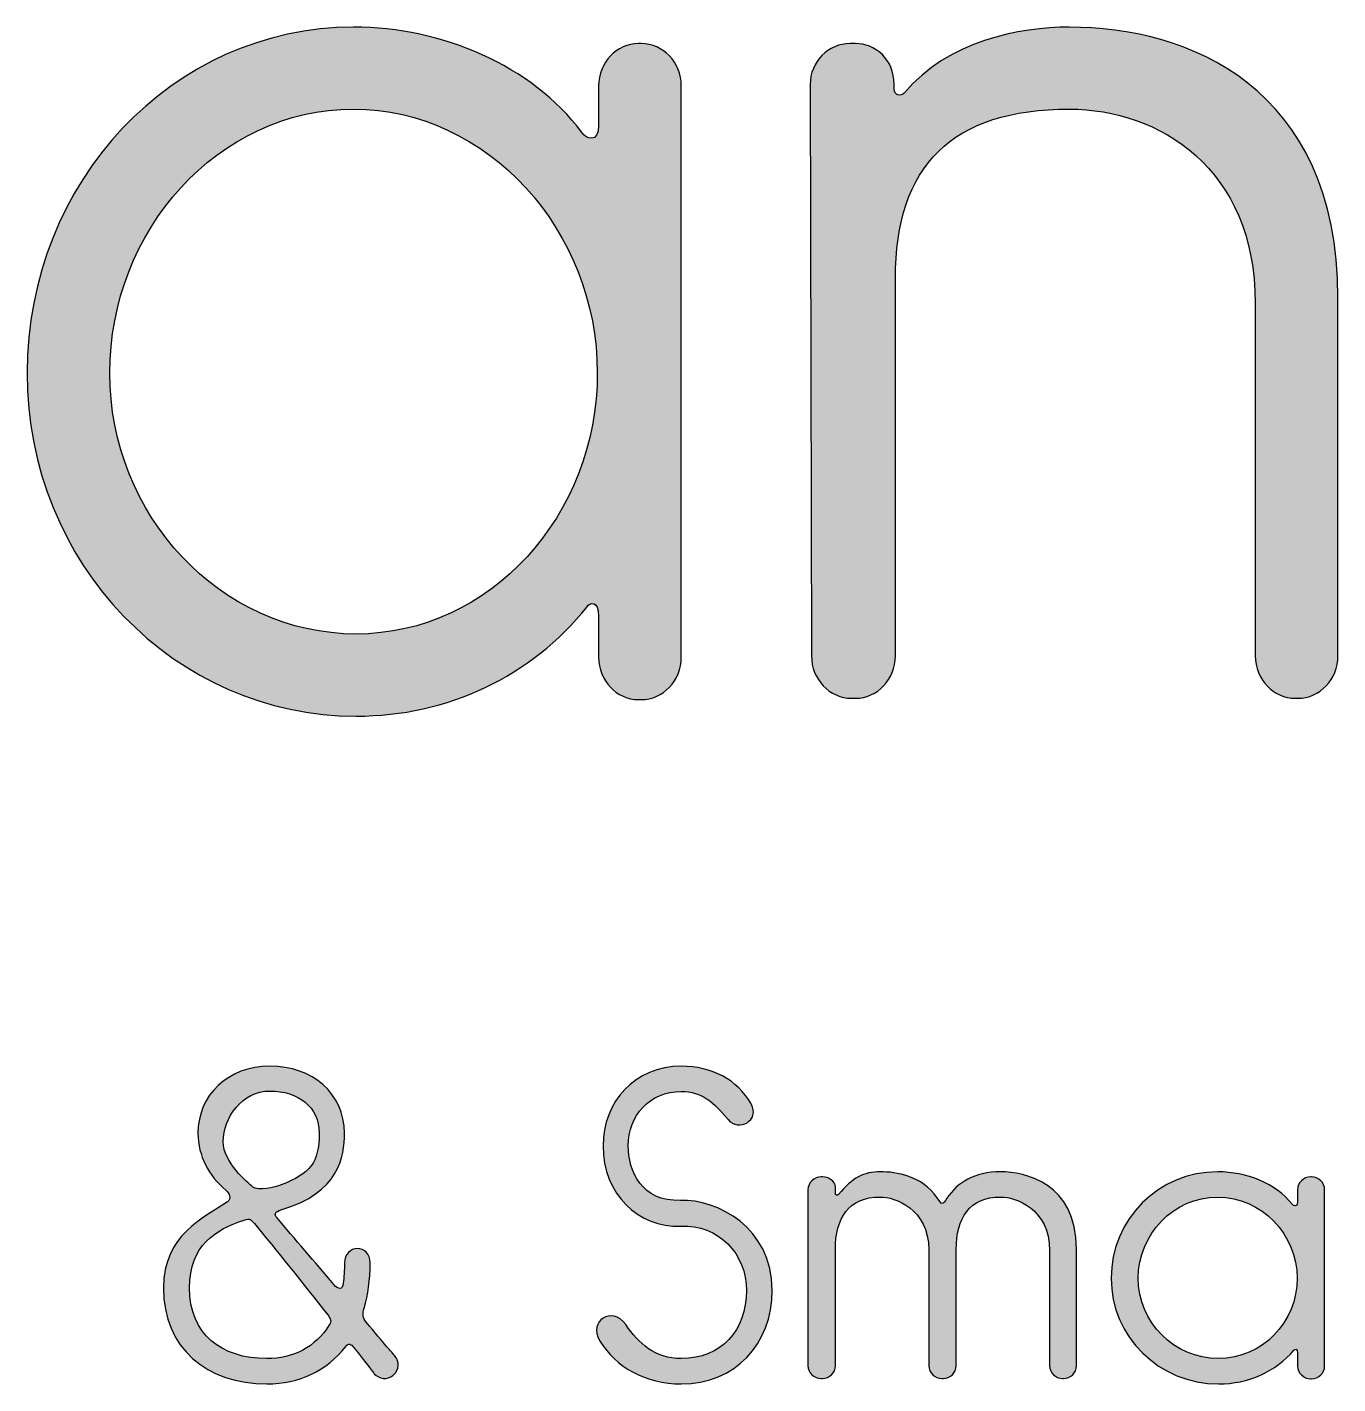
# Model space of a CAD drawing. Extents: x -743 to 1142, y -1188 to 1589.
# Drawn here: x -544.7 to -443.8, y 474.5 to 578.9 of the extents above; entities that cross this region are included whole.
import ezdxf

# ---------------------------------------------------------------- set-up
doc = ezdxf.new("R2010")
doc.units = 0
doc.header["$MEASUREMENT"] = 0
doc.layers.add('LAYER_1', color=7, linetype='CONTINUOUS')

# ---------------------------------------------------------------- blocks, each defined once
blk = doc.blocks.new('BLOCK_21')
at = {"layer": 'LAYER_1'}
h = blk.add_hatch(color=1, dxfattribs=at)
h.dxf.hatch_style = 2
edge = h.paths.add_edge_path()
edge.add_spline(control_points=[(-516.46, 475.2), (-516.46, 475.2), (-516.52, 475.13), (-516.52, 475.13), (-516.94, 474.78), (-517.59, 474.84), (-517.95, 475.26), (-517.95, 475.26), (-518.53, 476.04), (-519.57, 477.33), (-519.7, 477.5), (-519.93, 477.69), (-520.15, 477.37), (-521.58, 475.49), (-523.75, 474.48), (-526.21, 474.48), (-530.84, 474.48), (-534.18, 477.24), (-534.18, 481.87), (-534.18, 485.95), (-531.04, 487.28), (-529.25, 488.51), (-528.93, 488.74), (-529.09, 489.16), (-529.38, 489.39), (-530.68, 490.52), (-531.52, 492.01), (-531.52, 493.79), (-531.52, 496.71), (-529.22, 498.94), (-525.98, 498.94), (-522.74, 498.94), (-520.25, 496.87), (-520.25, 493.79), (-520.25, 492.01), (-520.67, 489.16), (-525.08, 487.9), (-525.63, 487.73), (-525.66, 487.51), (-525.46, 487.28), (-524.1, 485.69), (-522.52, 483.85), (-521.06, 482.13), (-520.7, 481.71), (-520.41, 481.71), (-520.35, 482.23), (-520.28, 482.71), (-520.25, 483.23), (-520.25, 483.78), (-520.25, 485.24), (-518.27, 485.3), (-518.27, 483.78), (-518.27, 482.49), (-518.44, 481.32), (-518.73, 480.31), (-518.86, 479.86), (-518.86, 479.54), (-518.56, 479.21), (-517.27, 477.69), (-516.36, 476.62), (-516.36, 476.62), (-516.01, 476.2), (-516.04, 475.55), (-516.46, 475.2)], knot_values=[0, 0, 0, 0, 1, 1, 1, 2, 2, 2, 3, 3, 3, 4, 4, 4, 5, 5, 5, 6, 6, 6, 7, 7, 7, 8, 8, 8, 9, 9, 9, 10, 10, 10, 11, 11, 11, 12, 12, 12, 13, 13, 13, 14, 14, 14, 15, 15, 15, 16, 16, 16, 17, 17, 17, 18, 18, 18, 19, 19, 19, 20, 20, 20, 21, 21, 21, 21], degree=3, periodic=1)
edge = h.paths.add_edge_path()
edge.add_spline(control_points=[(-521.42, 479.02), (-521.22, 479.31), (-521.29, 479.47), (-521.54, 479.8), (-523.39, 482.13), (-525.56, 484.88), (-527.18, 486.83), (-527.41, 487.12), (-527.54, 487.25), (-527.96, 487.09), (-530.16, 486.37), (-532.17, 485.17), (-532.17, 481.87), (-532.17, 478.34), (-529.77, 476.43), (-526.21, 476.43), (-524.2, 476.43), (-522.48, 477.3), (-521.42, 479.02)], knot_values=[0, 0, 0, 0, 1, 1, 1, 2, 2, 2, 3, 3, 3, 4, 4, 4, 5, 5, 5, 6, 6, 6, 6], degree=3, periodic=1)
edge = h.paths.add_edge_path()
edge.add_spline(control_points=[(-529.58, 493.14), (-529.58, 491.52), (-527.7, 490), (-527.31, 489.64), (-526.89, 489.29), (-525.63, 489.61), (-525.11, 489.81), (-522.91, 490.65), (-522.19, 491.49), (-522.19, 493.79), (-522.19, 495.8), (-523.81, 497.03), (-525.98, 497.03), (-528.12, 497.03), (-529.58, 494.96), (-529.58, 493.14)], knot_values=[0, 0, 0, 0, 1, 1, 1, 2, 2, 2, 3, 3, 3, 4, 4, 4, 5, 5, 5, 5], degree=3, periodic=1)
h = blk.add_hatch(color=1, dxfattribs=at)
h.dxf.hatch_style = 2
edge = h.paths.add_edge_path()
edge.add_spline(control_points=[(-487.33, 481.68), (-487.33, 477.53), (-490.18, 474.48), (-494.33, 474.48), (-497.08, 474.48), (-499.35, 475.75), (-500.61, 477.82), (-501.52, 479.31), (-499.67, 480.54), (-498.6, 479.05), (-497.6, 477.59), (-496.37, 476.43), (-494.33, 476.43), (-491.25, 476.43), (-489.31, 478.6), (-489.31, 481.68), (-489.31, 484.46), (-491.45, 486.79), (-494.39, 486.63), (-497.6, 486.5), (-500.35, 489.06), (-500.35, 492.82), (-500.35, 496.19), (-497.89, 498.94), (-494.33, 498.94), (-491.96, 498.94), (-490.02, 497.91), (-488.95, 496.03), (-488.24, 494.76), (-489.92, 493.86), (-490.73, 494.83), (-491.83, 496.16), (-492.74, 497), (-494.33, 497), (-496.79, 497), (-498.41, 495.12), (-498.41, 492.82), (-498.41, 490.88), (-497.37, 488.48), (-494.39, 488.61), (-491.57, 488.71), (-487.33, 486.53), (-487.33, 481.68)], knot_values=[0, 0, 0, 0, 1, 1, 1, 2, 2, 2, 3, 3, 3, 4, 4, 4, 5, 5, 5, 6, 6, 6, 7, 7, 7, 8, 8, 8, 9, 9, 9, 10, 10, 10, 11, 11, 11, 12, 12, 12, 13, 13, 13, 14, 14, 14, 14], degree=3, periodic=1)
h = blk.add_hatch(color=1, dxfattribs=at)
h.dxf.hatch_style = 2
edge = h.paths.add_edge_path()
edge.add_spline(control_points=[(-463.91, 484.85), (-463.91, 484.85), (-463.91, 475.88), (-463.91, 475.88), (-463.91, 475.33), (-464.36, 474.91), (-464.91, 474.91), (-464.91, 474.91), (-464.98, 474.91), (-464.98, 474.91), (-465.53, 474.91), (-465.98, 475.33), (-465.98, 475.88), (-465.98, 475.88), (-465.98, 484.72), (-465.98, 484.72), (-465.98, 488.02), (-468.64, 488.87), (-469.74, 488.87), (-472.17, 488.87), (-473.17, 487.25), (-473.17, 484.82), (-473.17, 484.43), (-473.17, 475.88), (-473.17, 475.88), (-473.17, 475.33), (-473.63, 474.91), (-474.18, 474.91), (-474.18, 474.91), (-474.27, 474.91), (-474.27, 474.91), (-474.82, 474.91), (-475.28, 475.33), (-475.28, 475.88), (-475.28, 475.88), (-475.28, 484.79), (-475.28, 484.79), (-475.31, 488.02), (-477.93, 488.87), (-479, 488.87), (-481.47, 488.87), (-482.47, 487.25), (-482.47, 484.82), (-482.47, 484.43), (-482.47, 475.88), (-482.47, 475.88), (-482.47, 475.33), (-482.92, 474.91), (-483.47, 474.91), (-483.47, 474.91), (-483.57, 474.91), (-483.57, 474.91), (-484.12, 474.91), (-484.58, 475.33), (-484.58, 475.88), (-484.58, 475.88), (-484.58, 489.42), (-484.58, 489.42), (-484.58, 489.97), (-484.12, 490.42), (-483.57, 490.42), (-483.57, 490.42), (-483.47, 490.42), (-483.47, 490.42), (-482.99, 490.42), (-482.47, 490.1), (-482.47, 489.64), (-482.47, 489.58), (-482.47, 489.22), (-482.47, 489.16), (-482.47, 489), (-482.34, 488.96), (-482.24, 489.06), (-481.14, 490.36), (-480.3, 490.81), (-479, 490.81), (-477.84, 490.81), (-475.8, 490.52), (-474.63, 488.8), (-474.27, 488.25), (-474.21, 488.22), (-473.89, 488.77), (-473.11, 489.97), (-471.78, 490.81), (-469.74, 490.81), (-467.92, 490.81), (-463.91, 489.97), (-463.91, 484.85)], knot_values=[0, 0, 0, 0, 1, 1, 1, 2, 2, 2, 3, 3, 3, 4, 4, 4, 5, 5, 5, 6, 6, 6, 7, 7, 7, 8, 8, 8, 9, 9, 9, 10, 10, 10, 11, 11, 11, 12, 12, 12, 13, 13, 13, 14, 14, 14, 15, 15, 15, 16, 16, 16, 17, 17, 17, 18, 18, 18, 19, 19, 19, 20, 20, 20, 21, 21, 21, 22, 22, 22, 23, 23, 23, 24, 24, 24, 25, 25, 25, 26, 26, 26, 27, 27, 27, 28, 28, 28, 29, 29, 29, 29], degree=3, periodic=1)
h = blk.add_hatch(color=1, dxfattribs=at)
h.dxf.hatch_style = 2
edge = h.paths.add_edge_path()
edge.add_spline(control_points=[(-453.05, 490.81), (-450.82, 490.81), (-448.58, 489.9), (-447.32, 488.32), (-447.22, 488.15), (-446.9, 488.06), (-446.9, 488.48), (-446.9, 488.51), (-446.9, 489.03), (-446.9, 489.42), (-446.9, 489.97), (-446.44, 490.42), (-445.89, 490.42), (-445.89, 490.42), (-445.83, 490.42), (-445.83, 490.42), (-445.28, 490.42), (-444.82, 489.97), (-444.82, 489.42), (-444.82, 489.42), (-444.82, 475.88), (-444.82, 475.88), (-444.82, 475.33), (-445.28, 474.87), (-445.83, 474.87), (-445.83, 474.87), (-445.89, 474.87), (-445.89, 474.87), (-446.44, 474.87), (-446.9, 475.33), (-446.9, 475.88), (-446.9, 475.88), (-446.9, 476.62), (-446.9, 476.85), (-446.9, 477.24), (-447.12, 477.17), (-447.19, 477.08), (-448.58, 475.42), (-450.69, 474.48), (-452.99, 474.48), (-457.52, 474.48), (-461.25, 478.08), (-461.25, 482.62), (-461.25, 487.15), (-457.59, 490.81), (-453.05, 490.81)], knot_values=[0, 0, 0, 0, 1, 1, 1, 2, 2, 2, 3, 3, 3, 4, 4, 4, 5, 5, 5, 6, 6, 6, 7, 7, 7, 8, 8, 8, 9, 9, 9, 10, 10, 10, 11, 11, 11, 12, 12, 12, 13, 13, 13, 14, 14, 14, 15, 15, 15, 15], degree=3, periodic=1)
edge = h.paths.add_edge_path()
edge.add_spline(control_points=[(-452.99, 476.43), (-449.62, 476.43), (-446.93, 479.25), (-446.93, 482.62), (-446.93, 485.98), (-449.68, 488.87), (-453.05, 488.87), (-456.45, 488.87), (-459.17, 485.98), (-459.17, 482.62), (-459.17, 479.25), (-456.39, 476.43), (-452.99, 476.43)], knot_values=[0, 0, 0, 0, 1, 1, 1, 2, 2, 2, 3, 3, 3, 4, 4, 4, 4], degree=3, periodic=1)
for points, knots in [([(-516.46, 475.2), (-516.46, 475.2), (-516.52, 475.13), (-516.52, 475.13), (-516.94, 474.78), (-517.59, 474.84), (-517.95, 475.26), (-517.95, 475.26), (-518.53, 476.04), (-519.57, 477.33), (-519.7, 477.5), (-519.93, 477.69), (-520.15, 477.37), (-521.58, 475.49), (-523.75, 474.48), (-526.21, 474.48), (-530.84, 474.48), (-534.18, 477.24), (-534.18, 481.87), (-534.18, 485.95), (-531.04, 487.28), (-529.25, 488.51), (-528.93, 488.74), (-529.09, 489.16), (-529.38, 489.39), (-530.68, 490.52), (-531.52, 492.01), (-531.52, 493.79), (-531.52, 496.71), (-529.22, 498.94), (-525.98, 498.94), (-522.74, 498.94), (-520.25, 496.87), (-520.25, 493.79), (-520.25, 492.01), (-520.67, 489.16), (-525.08, 487.9), (-525.63, 487.73), (-525.66, 487.51), (-525.46, 487.28), (-524.1, 485.69), (-522.52, 483.85), (-521.06, 482.13), (-520.7, 481.71), (-520.41, 481.71), (-520.35, 482.23), (-520.28, 482.71), (-520.25, 483.23), (-520.25, 483.78), (-520.25, 485.24), (-518.27, 485.3), (-518.27, 483.78), (-518.27, 482.49), (-518.44, 481.32), (-518.73, 480.31), (-518.86, 479.86), (-518.86, 479.54), (-518.56, 479.21), (-517.27, 477.69), (-516.36, 476.62), (-516.36, 476.62), (-516.01, 476.2), (-516.04, 475.55), (-516.46, 475.2)], [0, 0, 0, 0, 1, 1, 1, 2, 2, 2, 3, 3, 3, 4, 4, 4, 5, 5, 5, 6, 6, 6, 7, 7, 7, 8, 8, 8, 9, 9, 9, 10, 10, 10, 11, 11, 11, 12, 12, 12, 13, 13, 13, 14, 14, 14, 15, 15, 15, 16, 16, 16, 17, 17, 17, 18, 18, 18, 19, 19, 19, 20, 20, 20, 21, 21, 21, 21]), ([(-487.33, 481.68), (-487.33, 477.53), (-490.18, 474.48), (-494.33, 474.48), (-497.08, 474.48), (-499.35, 475.75), (-500.61, 477.82), (-501.52, 479.31), (-499.67, 480.54), (-498.6, 479.05), (-497.6, 477.59), (-496.37, 476.43), (-494.33, 476.43), (-491.25, 476.43), (-489.31, 478.6), (-489.31, 481.68), (-489.31, 484.46), (-491.45, 486.79), (-494.39, 486.63), (-497.6, 486.5), (-500.35, 489.06), (-500.35, 492.82), (-500.35, 496.19), (-497.89, 498.94), (-494.33, 498.94), (-491.96, 498.94), (-490.02, 497.91), (-488.95, 496.03), (-488.24, 494.76), (-489.92, 493.86), (-490.73, 494.83), (-491.83, 496.16), (-492.74, 497), (-494.33, 497), (-496.79, 497), (-498.41, 495.12), (-498.41, 492.82), (-498.41, 490.88), (-497.37, 488.48), (-494.39, 488.61), (-491.57, 488.71), (-487.33, 486.53), (-487.33, 481.68)], [0, 0, 0, 0, 1, 1, 1, 2, 2, 2, 3, 3, 3, 4, 4, 4, 5, 5, 5, 6, 6, 6, 7, 7, 7, 8, 8, 8, 9, 9, 9, 10, 10, 10, 11, 11, 11, 12, 12, 12, 13, 13, 13, 14, 14, 14, 14]), ([(-529.58, 493.14), (-529.58, 491.52), (-527.7, 490), (-527.31, 489.64), (-526.89, 489.29), (-525.63, 489.61), (-525.11, 489.81), (-522.91, 490.65), (-522.19, 491.49), (-522.19, 493.79), (-522.19, 495.8), (-523.81, 497.03), (-525.98, 497.03), (-528.12, 497.03), (-529.58, 494.96), (-529.58, 493.14)], [0, 0, 0, 0, 1, 1, 1, 2, 2, 2, 3, 3, 3, 4, 4, 4, 5, 5, 5, 5]), ([(-463.91, 484.85), (-463.91, 484.85), (-463.91, 475.88), (-463.91, 475.88), (-463.91, 475.33), (-464.36, 474.91), (-464.91, 474.91), (-464.91, 474.91), (-464.98, 474.91), (-464.98, 474.91), (-465.53, 474.91), (-465.98, 475.33), (-465.98, 475.88), (-465.98, 475.88), (-465.98, 484.72), (-465.98, 484.72), (-465.98, 488.02), (-468.64, 488.87), (-469.74, 488.87), (-472.17, 488.87), (-473.17, 487.25), (-473.17, 484.82), (-473.17, 484.43), (-473.17, 475.88), (-473.17, 475.88), (-473.17, 475.33), (-473.63, 474.91), (-474.18, 474.91), (-474.18, 474.91), (-474.27, 474.91), (-474.27, 474.91), (-474.82, 474.91), (-475.28, 475.33), (-475.28, 475.88), (-475.28, 475.88), (-475.28, 484.79), (-475.28, 484.79), (-475.31, 488.02), (-477.93, 488.87), (-479, 488.87), (-481.47, 488.87), (-482.47, 487.25), (-482.47, 484.82), (-482.47, 484.43), (-482.47, 475.88), (-482.47, 475.88), (-482.47, 475.33), (-482.92, 474.91), (-483.47, 474.91), (-483.47, 474.91), (-483.57, 474.91), (-483.57, 474.91), (-484.12, 474.91), (-484.58, 475.33), (-484.58, 475.88), (-484.58, 475.88), (-484.58, 489.42), (-484.58, 489.42), (-484.58, 489.97), (-484.12, 490.42), (-483.57, 490.42), (-483.57, 490.42), (-483.47, 490.42), (-483.47, 490.42), (-482.99, 490.42), (-482.47, 490.1), (-482.47, 489.64), (-482.47, 489.58), (-482.47, 489.22), (-482.47, 489.16), (-482.47, 489), (-482.34, 488.96), (-482.24, 489.06), (-481.14, 490.36), (-480.3, 490.81), (-479, 490.81), (-477.84, 490.81), (-475.8, 490.52), (-474.63, 488.8), (-474.27, 488.25), (-474.21, 488.22), (-473.89, 488.77), (-473.11, 489.97), (-471.78, 490.81), (-469.74, 490.81), (-467.92, 490.81), (-463.91, 489.97), (-463.91, 484.85)], [0, 0, 0, 0, 1, 1, 1, 2, 2, 2, 3, 3, 3, 4, 4, 4, 5, 5, 5, 6, 6, 6, 7, 7, 7, 8, 8, 8, 9, 9, 9, 10, 10, 10, 11, 11, 11, 12, 12, 12, 13, 13, 13, 14, 14, 14, 15, 15, 15, 16, 16, 16, 17, 17, 17, 18, 18, 18, 19, 19, 19, 20, 20, 20, 21, 21, 21, 22, 22, 22, 23, 23, 23, 24, 24, 24, 25, 25, 25, 26, 26, 26, 27, 27, 27, 28, 28, 28, 29, 29, 29, 29]), ([(-453.05, 490.81), (-450.82, 490.81), (-448.58, 489.9), (-447.32, 488.32), (-447.22, 488.15), (-446.9, 488.06), (-446.9, 488.48), (-446.9, 488.51), (-446.9, 489.03), (-446.9, 489.42), (-446.9, 489.97), (-446.44, 490.42), (-445.89, 490.42), (-445.89, 490.42), (-445.83, 490.42), (-445.83, 490.42), (-445.28, 490.42), (-444.82, 489.97), (-444.82, 489.42), (-444.82, 489.42), (-444.82, 475.88), (-444.82, 475.88), (-444.82, 475.33), (-445.28, 474.87), (-445.83, 474.87), (-445.83, 474.87), (-445.89, 474.87), (-445.89, 474.87), (-446.44, 474.87), (-446.9, 475.33), (-446.9, 475.88), (-446.9, 475.88), (-446.9, 476.62), (-446.9, 476.85), (-446.9, 477.24), (-447.12, 477.17), (-447.19, 477.08), (-448.58, 475.42), (-450.69, 474.48), (-452.99, 474.48), (-457.52, 474.48), (-461.25, 478.08), (-461.25, 482.62), (-461.25, 487.15), (-457.59, 490.81), (-453.05, 490.81)], [0, 0, 0, 0, 1, 1, 1, 2, 2, 2, 3, 3, 3, 4, 4, 4, 5, 5, 5, 6, 6, 6, 7, 7, 7, 8, 8, 8, 9, 9, 9, 10, 10, 10, 11, 11, 11, 12, 12, 12, 13, 13, 13, 14, 14, 14, 15, 15, 15, 15]), ([(-452.99, 476.43), (-449.62, 476.43), (-446.93, 479.25), (-446.93, 482.62), (-446.93, 485.98), (-449.68, 488.87), (-453.05, 488.87), (-456.45, 488.87), (-459.17, 485.98), (-459.17, 482.62), (-459.17, 479.25), (-456.39, 476.43), (-452.99, 476.43)], [0, 0, 0, 0, 1, 1, 1, 2, 2, 2, 3, 3, 3, 4, 4, 4, 4]), ([(-521.42, 479.02), (-521.22, 479.31), (-521.29, 479.47), (-521.54, 479.8), (-523.39, 482.13), (-525.56, 484.88), (-527.18, 486.83), (-527.41, 487.12), (-527.54, 487.25), (-527.96, 487.09), (-530.16, 486.37), (-532.17, 485.17), (-532.17, 481.87), (-532.17, 478.34), (-529.77, 476.43), (-526.21, 476.43), (-524.2, 476.43), (-522.48, 477.3), (-521.42, 479.02)], [0, 0, 0, 0, 1, 1, 1, 2, 2, 2, 3, 3, 3, 4, 4, 4, 5, 5, 5, 6, 6, 6, 6])]:
    blk.add_open_spline(points, degree=3, knots=knots, dxfattribs=at)

msp = doc.modelspace()

# ---------------------------------------------------------------- hatches: boundary and pattern name
at = {"layer": 'LAYER_1'}
h = msp.add_hatch(color=1, dxfattribs=at)
h.dxf.hatch_style = 2
edge = h.paths.add_edge_path()
edge.add_spline(control_points=[(-519.55, 578.93), (-512.7, 578.93), (-505.85, 575.98), (-501.98, 570.83), (-501.68, 570.3), (-500.69, 569.99), (-500.69, 571.35), (-500.69, 571.35), (-500.69, 574.41), (-500.69, 574.41), (-500.69, 576.2), (-499.3, 577.67), (-497.61, 577.67), (-497.61, 577.67), (-497.41, 577.67), (-497.41, 577.67), (-495.72, 577.67), (-494.33, 576.2), (-494.33, 574.41), (-494.33, 574.41), (-494.33, 530.42), (-494.33, 530.42), (-494.33, 528.63), (-495.72, 527.16), (-497.41, 527.16), (-497.41, 527.16), (-497.61, 527.16), (-497.61, 527.16), (-499.3, 527.16), (-500.69, 528.63), (-500.69, 530.42), (-500.69, 530.42), (-500.69, 533.58), (-500.69, 533.58), (-500.69, 534.84), (-501.38, 534.63), (-501.58, 534.31), (-505.85, 528.95), (-512.3, 525.89), (-519.35, 525.89), (-533.25, 525.89), (-544.67, 537.57), (-544.67, 552.31), (-544.67, 567.04), (-533.45, 578.93), (-519.55, 578.93)], knot_values=[0, 0, 0, 0, 1, 1, 1, 2, 2, 2, 3, 3, 3, 4, 4, 4, 5, 5, 5, 6, 6, 6, 7, 7, 7, 8, 8, 8, 9, 9, 9, 10, 10, 10, 11, 11, 11, 12, 12, 12, 13, 13, 13, 14, 14, 14, 15, 15, 15, 15], degree=3, periodic=0)
edge.add_line((-519.55, 578.93), (-519.55, 578.93))
edge = h.paths.add_edge_path()
edge.add_spline(control_points=[(-519.35, 532.21), (-509.03, 532.21), (-500.79, 541.36), (-500.79, 552.31), (-500.79, 563.25), (-509.23, 572.62), (-519.55, 572.62), (-529.98, 572.62), (-538.31, 563.25), (-538.31, 552.31), (-538.31, 541.36), (-529.78, 532.21), (-519.35, 532.21)], knot_values=[0, 0, 0, 0, 1, 1, 1, 2, 2, 2, 3, 3, 3, 4, 4, 4, 4], degree=3, periodic=0)
edge.add_line((-519.35, 532.21), (-519.35, 532.21))
h = msp.add_hatch(color=1, dxfattribs=at)
h.dxf.hatch_style = 2
edge = h.paths.add_edge_path()
edge.add_spline(control_points=[(-519.55, 578.93), (-512.7, 578.93), (-505.85, 575.98), (-501.98, 570.83), (-501.68, 570.3), (-500.69, 569.99), (-500.69, 571.35), (-500.69, 571.35), (-500.69, 574.41), (-500.69, 574.41), (-500.69, 576.2), (-499.3, 577.67), (-497.61, 577.67), (-497.61, 577.67), (-497.41, 577.67), (-497.41, 577.67), (-495.72, 577.67), (-494.33, 576.2), (-494.33, 574.41), (-494.33, 574.41), (-494.33, 530.42), (-494.33, 530.42), (-494.33, 528.63), (-495.72, 527.16), (-497.41, 527.16), (-497.41, 527.16), (-497.61, 527.16), (-497.61, 527.16), (-499.3, 527.16), (-500.69, 528.63), (-500.69, 530.42), (-500.69, 530.42), (-500.69, 533.58), (-500.69, 533.58), (-500.69, 534.84), (-501.38, 534.63), (-501.58, 534.31), (-505.85, 528.95), (-512.3, 525.89), (-519.35, 525.89), (-533.25, 525.89), (-544.67, 537.57), (-544.67, 552.31), (-544.67, 567.04), (-533.45, 578.93), (-519.55, 578.93)], knot_values=[0, 0, 0, 0, 1, 1, 1, 2, 2, 2, 3, 3, 3, 4, 4, 4, 5, 5, 5, 6, 6, 6, 7, 7, 7, 8, 8, 8, 9, 9, 9, 10, 10, 10, 11, 11, 11, 12, 12, 12, 13, 13, 13, 14, 14, 14, 15, 15, 15, 15], degree=3, periodic=1)
edge = h.paths.add_edge_path()
edge.add_spline(control_points=[(-519.35, 532.21), (-509.03, 532.21), (-500.79, 541.36), (-500.79, 552.31), (-500.79, 563.25), (-509.23, 572.62), (-519.55, 572.62), (-529.98, 572.62), (-538.31, 563.25), (-538.31, 552.31), (-538.31, 541.36), (-529.78, 532.21), (-519.35, 532.21)], knot_values=[0, 0, 0, 0, 1, 1, 1, 2, 2, 2, 3, 3, 3, 4, 4, 4, 4], degree=3, periodic=1)
h = msp.add_hatch(color=1, dxfattribs=at)
h.dxf.hatch_style = 2
edge = h.paths.add_edge_path()
edge.add_spline(control_points=[(-443.8, 558.1), (-443.8, 558.1), (-443.8, 530.53), (-443.8, 530.53), (-443.8, 528.73), (-445.19, 527.26), (-446.88, 527.26), (-446.88, 527.26), (-447.08, 527.26), (-447.08, 527.26), (-448.76, 527.26), (-450.16, 528.73), (-450.16, 530.53), (-450.16, 530.53), (-450.16, 557.67), (-450.16, 557.67), (-450.16, 568.09), (-457.6, 572.62), (-464.45, 572.62), (-473.48, 572.62), (-477.85, 568.3), (-477.85, 559.57), (-477.85, 559.57), (-477.85, 530.53), (-477.85, 530.53), (-477.85, 528.73), (-479.24, 527.26), (-480.93, 527.26), (-480.93, 527.26), (-481.23, 527.26), (-481.23, 527.26), (-482.91, 527.26), (-484.31, 528.73), (-484.31, 530.53), (-484.31, 530.53), (-484.41, 574.51), (-484.41, 574.51), (-484.41, 576.3), (-483.01, 577.67), (-481.33, 577.67), (-481.33, 577.67), (-480.93, 577.67), (-480.93, 577.67), (-479.44, 577.67), (-477.95, 576.51), (-477.95, 574.51), (-477.95, 574.51), (-477.95, 574.19), (-477.95, 574.19), (-477.95, 573.67), (-477.46, 573.57), (-477.16, 573.88), (-473.78, 577.88), (-468.32, 578.93), (-464.45, 578.93), (-455.42, 578.93), (-443.8, 574.41), (-443.8, 558.1)], knot_values=[0, 0, 0, 0, 1, 1, 1, 2, 2, 2, 3, 3, 3, 4, 4, 4, 5, 5, 5, 6, 6, 6, 7, 7, 7, 8, 8, 8, 9, 9, 9, 10, 10, 10, 11, 11, 11, 12, 12, 12, 13, 13, 13, 14, 14, 14, 15, 15, 15, 16, 16, 16, 17, 17, 17, 18, 18, 18, 19, 19, 19, 19], degree=3, periodic=0)
edge.add_line((-443.8, 558.1), (-443.8, 558.1))
h = msp.add_hatch(color=1, dxfattribs=at)
h.dxf.hatch_style = 2
edge = h.paths.add_edge_path()
edge.add_spline(control_points=[(-443.8, 558.1), (-443.8, 558.1), (-443.8, 530.53), (-443.8, 530.53), (-443.8, 528.73), (-445.19, 527.26), (-446.88, 527.26), (-446.88, 527.26), (-447.08, 527.26), (-447.08, 527.26), (-448.76, 527.26), (-450.16, 528.73), (-450.16, 530.53), (-450.16, 530.53), (-450.16, 557.67), (-450.16, 557.67), (-450.16, 568.09), (-457.6, 572.62), (-464.45, 572.62), (-473.48, 572.62), (-477.85, 568.3), (-477.85, 559.57), (-477.85, 559.57), (-477.85, 530.53), (-477.85, 530.53), (-477.85, 528.73), (-479.24, 527.26), (-480.93, 527.26), (-480.93, 527.26), (-481.23, 527.26), (-481.23, 527.26), (-482.91, 527.26), (-484.31, 528.73), (-484.31, 530.53), (-484.31, 530.53), (-484.41, 574.51), (-484.41, 574.51), (-484.41, 576.3), (-483.01, 577.67), (-481.33, 577.67), (-481.33, 577.67), (-480.93, 577.67), (-480.93, 577.67), (-479.44, 577.67), (-477.95, 576.51), (-477.95, 574.51), (-477.95, 574.51), (-477.95, 574.19), (-477.95, 574.19), (-477.95, 573.67), (-477.46, 573.57), (-477.16, 573.88), (-473.78, 577.88), (-468.32, 578.93), (-464.45, 578.93), (-455.42, 578.93), (-443.8, 574.41), (-443.8, 558.1)], knot_values=[0, 0, 0, 0, 1, 1, 1, 2, 2, 2, 3, 3, 3, 4, 4, 4, 5, 5, 5, 6, 6, 6, 7, 7, 7, 8, 8, 8, 9, 9, 9, 10, 10, 10, 11, 11, 11, 12, 12, 12, 13, 13, 13, 14, 14, 14, 15, 15, 15, 16, 16, 16, 17, 17, 17, 18, 18, 18, 19, 19, 19, 19], degree=3, periodic=1)

# ---------------------------------------------------------------- linework, layer by layer
at = {"layer": 'LAYER_1', "color": 1}
for points, knots in [([(-519.55, 578.93), (-512.7, 578.93), (-505.85, 575.98), (-501.98, 570.83), (-501.68, 570.3), (-500.69, 569.99), (-500.69, 571.35), (-500.69, 571.35), (-500.69, 574.41), (-500.69, 574.41), (-500.69, 576.2), (-499.3, 577.67), (-497.61, 577.67), (-497.61, 577.67), (-497.41, 577.67), (-497.41, 577.67), (-495.72, 577.67), (-494.33, 576.2), (-494.33, 574.41), (-494.33, 574.41), (-494.33, 530.42), (-494.33, 530.42), (-494.33, 528.63), (-495.72, 527.16), (-497.41, 527.16), (-497.41, 527.16), (-497.61, 527.16), (-497.61, 527.16), (-499.3, 527.16), (-500.69, 528.63), (-500.69, 530.42), (-500.69, 530.42), (-500.69, 533.58), (-500.69, 533.58), (-500.69, 534.84), (-501.38, 534.63), (-501.58, 534.31), (-505.85, 528.95), (-512.3, 525.89), (-519.35, 525.89), (-533.25, 525.89), (-544.67, 537.57), (-544.67, 552.31), (-544.67, 567.04), (-533.45, 578.93), (-519.55, 578.93)], [0, 0, 0, 0, 1, 1, 1, 2, 2, 2, 3, 3, 3, 4, 4, 4, 5, 5, 5, 6, 6, 6, 7, 7, 7, 8, 8, 8, 9, 9, 9, 10, 10, 10, 11, 11, 11, 12, 12, 12, 13, 13, 13, 14, 14, 14, 15, 15, 15, 15]), ([(-519.55, 578.93), (-512.7, 578.93), (-505.85, 575.98), (-501.98, 570.83), (-501.68, 570.3), (-500.69, 569.99), (-500.69, 571.35), (-500.69, 571.35), (-500.69, 574.41), (-500.69, 574.41), (-500.69, 576.2), (-499.3, 577.67), (-497.61, 577.67), (-497.61, 577.67), (-497.41, 577.67), (-497.41, 577.67), (-495.72, 577.67), (-494.33, 576.2), (-494.33, 574.41), (-494.33, 574.41), (-494.33, 530.42), (-494.33, 530.42), (-494.33, 528.63), (-495.72, 527.16), (-497.41, 527.16), (-497.41, 527.16), (-497.61, 527.16), (-497.61, 527.16), (-499.3, 527.16), (-500.69, 528.63), (-500.69, 530.42), (-500.69, 530.42), (-500.69, 533.58), (-500.69, 533.58), (-500.69, 534.84), (-501.38, 534.63), (-501.58, 534.31), (-505.85, 528.95), (-512.3, 525.89), (-519.35, 525.89), (-533.25, 525.89), (-544.67, 537.57), (-544.67, 552.31), (-544.67, 567.04), (-533.45, 578.93), (-519.55, 578.93)], [0, 0, 0, 0, 1, 1, 1, 2, 2, 2, 3, 3, 3, 4, 4, 4, 5, 5, 5, 6, 6, 6, 7, 7, 7, 8, 8, 8, 9, 9, 9, 10, 10, 10, 11, 11, 11, 12, 12, 12, 13, 13, 13, 14, 14, 14, 15, 15, 15, 15]), ([(-443.8, 558.1), (-443.8, 558.1), (-443.8, 530.53), (-443.8, 530.53), (-443.8, 528.73), (-445.19, 527.26), (-446.88, 527.26), (-446.88, 527.26), (-447.08, 527.26), (-447.08, 527.26), (-448.76, 527.26), (-450.16, 528.73), (-450.16, 530.53), (-450.16, 530.53), (-450.16, 557.67), (-450.16, 557.67), (-450.16, 568.09), (-457.6, 572.62), (-464.45, 572.62), (-473.48, 572.62), (-477.85, 568.3), (-477.85, 559.57), (-477.85, 559.57), (-477.85, 530.53), (-477.85, 530.53), (-477.85, 528.73), (-479.24, 527.26), (-480.93, 527.26), (-480.93, 527.26), (-481.23, 527.26), (-481.23, 527.26), (-482.91, 527.26), (-484.31, 528.73), (-484.31, 530.53), (-484.31, 530.53), (-484.41, 574.51), (-484.41, 574.51), (-484.41, 576.3), (-483.01, 577.67), (-481.33, 577.67), (-481.33, 577.67), (-480.93, 577.67), (-480.93, 577.67), (-479.44, 577.67), (-477.95, 576.51), (-477.95, 574.51), (-477.95, 574.51), (-477.95, 574.19), (-477.95, 574.19), (-477.95, 573.67), (-477.46, 573.57), (-477.16, 573.88), (-473.78, 577.88), (-468.32, 578.93), (-464.45, 578.93), (-455.42, 578.93), (-443.8, 574.41), (-443.8, 558.1)], [0, 0, 0, 0, 1, 1, 1, 2, 2, 2, 3, 3, 3, 4, 4, 4, 5, 5, 5, 6, 6, 6, 7, 7, 7, 8, 8, 8, 9, 9, 9, 10, 10, 10, 11, 11, 11, 12, 12, 12, 13, 13, 13, 14, 14, 14, 15, 15, 15, 16, 16, 16, 17, 17, 17, 18, 18, 18, 19, 19, 19, 19]), ([(-443.8, 558.1), (-443.8, 558.1), (-443.8, 530.53), (-443.8, 530.53), (-443.8, 528.73), (-445.19, 527.26), (-446.88, 527.26), (-446.88, 527.26), (-447.08, 527.26), (-447.08, 527.26), (-448.76, 527.26), (-450.16, 528.73), (-450.16, 530.53), (-450.16, 530.53), (-450.16, 557.67), (-450.16, 557.67), (-450.16, 568.09), (-457.6, 572.62), (-464.45, 572.62), (-473.48, 572.62), (-477.85, 568.3), (-477.85, 559.57), (-477.85, 559.57), (-477.85, 530.53), (-477.85, 530.53), (-477.85, 528.73), (-479.24, 527.26), (-480.93, 527.26), (-480.93, 527.26), (-481.23, 527.26), (-481.23, 527.26), (-482.91, 527.26), (-484.31, 528.73), (-484.31, 530.53), (-484.31, 530.53), (-484.41, 574.51), (-484.41, 574.51), (-484.41, 576.3), (-483.01, 577.67), (-481.33, 577.67), (-481.33, 577.67), (-480.93, 577.67), (-480.93, 577.67), (-479.44, 577.67), (-477.95, 576.51), (-477.95, 574.51), (-477.95, 574.51), (-477.95, 574.19), (-477.95, 574.19), (-477.95, 573.67), (-477.46, 573.57), (-477.16, 573.88), (-473.78, 577.88), (-468.32, 578.93), (-464.45, 578.93), (-455.42, 578.93), (-443.8, 574.41), (-443.8, 558.1)], [0, 0, 0, 0, 1, 1, 1, 2, 2, 2, 3, 3, 3, 4, 4, 4, 5, 5, 5, 6, 6, 6, 7, 7, 7, 8, 8, 8, 9, 9, 9, 10, 10, 10, 11, 11, 11, 12, 12, 12, 13, 13, 13, 14, 14, 14, 15, 15, 15, 16, 16, 16, 17, 17, 17, 18, 18, 18, 19, 19, 19, 19]), ([(-519.35, 532.21), (-509.03, 532.21), (-500.79, 541.36), (-500.79, 552.31), (-500.79, 563.25), (-509.23, 572.62), (-519.55, 572.62), (-529.98, 572.62), (-538.31, 563.25), (-538.31, 552.31), (-538.31, 541.36), (-529.78, 532.21), (-519.35, 532.21)], [0, 0, 0, 0, 1, 1, 1, 2, 2, 2, 3, 3, 3, 4, 4, 4, 4]), ([(-519.35, 532.21), (-509.03, 532.21), (-500.79, 541.36), (-500.79, 552.31), (-500.79, 563.25), (-509.23, 572.62), (-519.55, 572.62), (-529.98, 572.62), (-538.31, 563.25), (-538.31, 552.31), (-538.31, 541.36), (-529.78, 532.21), (-519.35, 532.21)], [0, 0, 0, 0, 1, 1, 1, 2, 2, 2, 3, 3, 3, 4, 4, 4, 4])]:
    msp.add_open_spline(points, degree=3, knots=knots, dxfattribs=at)

# ---------------------------------------------------------------- block references
at = {"layer": 'LAYER_1'}
msp.add_blockref('BLOCK_21', (0, 0), dxfattribs=at)

doc.saveas('drawing.dxf')
